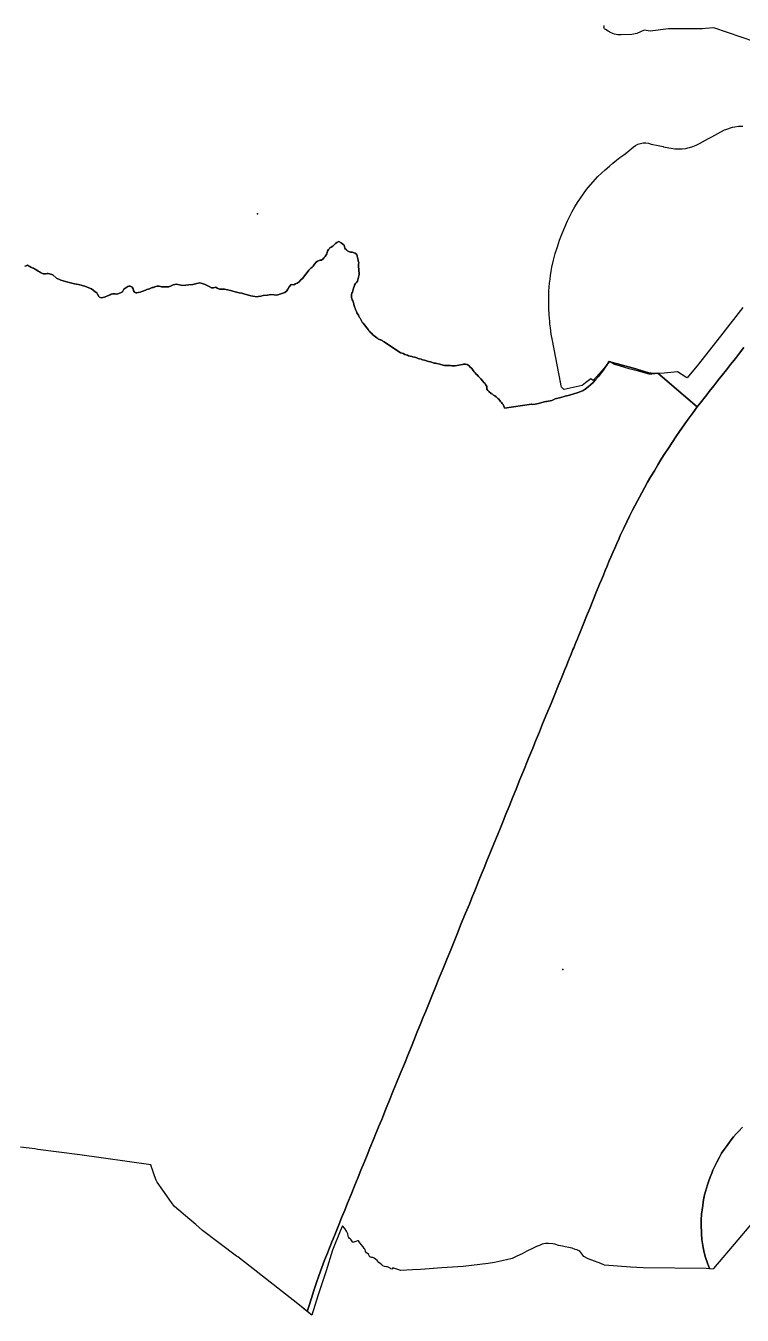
# Model space of a CAD drawing. Header units: inches. Extents: x 11258954 to 11313122, y 3645444 to 3695200.
# Drawn here: x 11280552 to 11286416, y 3648460 to 3659022 of the extents above; entities that cross this region are included whole.
import ezdxf

# ---------------------------------------------------------------- set-up
doc = ezdxf.new("R2010")
doc.units = ezdxf.units.IN
doc.header["$MEASUREMENT"] = 0
for name, color, linetype in [('CorporateLimit', 22, 'Continuous'), ('EnterpriseZone', 103, 'Continuous'), ('PollingPlace', 42, 'Continuous'), ('VotingPrecinct', 233, 'Continuous'), ('Ward', 133, 'Continuous')]:
    doc.layers.add(name, color=color, linetype=linetype)

msp = doc.modelspace()

# ---------------------------------------------------------------- linework, layer by layer
at = {"layer": 'CorporateLimit'}
msp.add_polyline3d([(11286801.1625, 3649573.6655, 0), (11286380.262, 3649075.9465, 0), (11286182, 3648841.5, 0), (11286177.381, 3648836.038, 0), (11286121.2125, 3648842.0555, 0), (11285606.567, 3648846.867, 0), (11285500.75, 3648852.75, 0), (11285288.8125, 3648870.75, 0), (11285258.147, 3648882.635, 0), (11285155.125, 3648922.5625, 0), (11285121.25, 3648940.6875, 0), (11285088.344, 3648983.25, 0), (11285069.226, 3648992.5135, 0), (11285064.875, 3648994.625, 0), (11285048.0625, 3648999.1875, 0), (11285025.0315, 3649009, 0), (11284998.625, 3649014, 0), (11284966.8125, 3649019.8125, 0), (11284944.1875, 3649024.8125, 0), (11284912.969, 3649031.25, 0), (11284883.1565, 3649040.625, 0), (11284865.75, 3649045.0625, 0), (11284829.9065, 3649045.875, 0), (11284806.5, 3649048.0625, 0), (11284778.094, 3649041.4375, 0), (11284756.0625, 3649030.8125, 0), (11284732.25, 3649021.4375, 0), (11284700.625, 3649006.4375, 0), (11284654, 3648984, 0), (11284615.969, 3648963.375, 0), (11284572.5315, 3648942.375, 0), (11284534.719, 3648923.5625, 0), (11284487.6875, 3648913.9375, 0), (11284439.25, 3648902.9375, 0), (11284387.8125, 3648890.9375, 0), (11284338.1875, 3648882.3125, 0), (11284131.255, 3648858.9935, 0), (11283956.9375, 3648846.5, 0), (11283822.014, 3648837.304, 0), (11283783.625, 3648834.6875, 0), (11283716.868, 3648831.478, 0), (11283621.125, 3648826.875, 0), (11283557.469, 3648848.125, 0), (11283554.2815, 3648840.3125, 0), (11283548.0625, 3648836.125, 0), (11283540.469, 3648839.5, 0), (11283533.469, 3648844.6875, 0), (11283524.0625, 3648850.9375, 0), (11283513.6565, 3648856.9375, 0), (11283504.844, 3648856.9375, 0), (11283489.0315, 3648858.5, 0), (11283476.0315, 3648864.3125, 0), (11283466.625, 3648871.125, 0), (11283453, 3648883.125, 0), (11283442, 3648892.5625, 0), (11283429.7815, 3648906.9375, 0), (11283415.594, 3648917.75, 0), (11283404.969, 3648925.75, 0), (11283394.1565, 3648931.375, 0), (11283380.75, 3648933.5625, 0), (11283369.5625, 3648938.1875, 0), (11283368.0715, 3648939.9935, 0), (11283363.9375, 3648945, 0), (11283360.75, 3648957, 0), (11283350.125, 3648966.1875, 0), (11283345.4215, 3648968.985, 0), (11283341.719, 3648971.1875, 0), (11283333.3125, 3648982.8125, 0), (11283329.3125, 3648998.1875, 0), (11283322.5315, 3649006.8125, 0), (11283313.9065, 3649018.4375, 0), (11283300.3125, 3649037.0625, 0), (11283286.9065, 3649053.25, 0), (11283274.875, 3649068.0625, 0), (11283266.2815, 3649068.6875, 0), (11283252.469, 3649064.6875, 0), (11283243.6565, 3649059.875, 0), (11283232.469, 3649056.0625, 0), (11283225.469, 3649061.25, 0), (11283221.844, 3649067.875, 0), (11283214.844, 3649076.6875, 0), (11283210.6565, 3649081.875, 0), (11283201.844, 3649088.0625, 0), (11283196.07, 3649096.909, 0), (11283195.0315, 3649098.5, 0), (11283191.219, 3649110.0625, 0), (11283187.219, 3649126.5, 0), (11283176.4375, 3649148.3125, 0), (11283164.625, 3649170.5, 0), (11283144.1565, 3649190.9375, 0), (11283124.375, 3649149.125, 0), (11283063.75, 3648992.8125, 0), (11283009.75, 3648822, 0), (11282970.8125, 3648699.4375, 0), (11282944.0625, 3648617.9375, 0), (11282894.0315, 3648459.6875, 0), (11282777.844, 3648553.3125, 0), (11282777.852, 3648553.344, 0), (11282288.101, 3648936.7345, 0), (11282277.6185, 3648944.67, 0), (11282000, 3649154.839, 0), (11281943.2565, 3649203.247, 0), (11281894.541, 3649244.806, 0), (11281768.75, 3649350.5625, 0), (11281745.8195, 3649383.219, 0), (11281675.137, 3649483.881, 0), (11281628.5515, 3649550.2255, 0), (11281621.5625, 3649560.1875, 0), (11281619.334, 3649566.5695, 0), (11281607.1385, 3649601.491, 0), (11281584.213, 3649667.1395, 0), (11281582.161, 3649673.016, 0), (11281575.5315, 3649692, 0), (11280993.69, 3649772.7045, 0), (11280993.543, 3649772.7245, 0), (11280993.523, 3649772.7275, 0), (11280650.1375, 3649817.9655, 0), (11280625.102, 3649821.4195, 0), (11280578.7075, 3649827.404, 0), (11280508.151, 3649836.505, 0)], dxfattribs=at)
at = {"layer": 'EnterpriseZone'}
for points in [[(11286519.9065, 3658890.0625, 0), (11286183, 3659004.75, 0), (11286117.2585, 3658999.8855, 0), (11286090.4612, 3658996.3482, 0), (11286063.4505, 3658995.336, 0), (11285818.3, 3658997.48, 0), (11285812.3005, 3658997.5305, 0), (11285662.031, 3658977.113, 0), (11285614.5895, 3658984.415, 0), (11285552.928, 3658957.251, 0), (11285513.035, 3658949.0865, 0), (11285425.1405, 3658946.5715, 0), (11285397.4101, 3658947.8943, 0), (11285370.2025, 3658953.4143, 0), (11285344.1492, 3658963.0034, 0), (11285319.855, 3658976.439, 0), (11285296.1305, 3658992.0315, 0), (11285292.7123, 3658994.7331, 0), (11285289.815, 3658997.9871, 0), (11285287.5267, 3659001.6947, 0), (11285285.9168, 3659005.7433, 0), (11285285.0343, 3659010.0099, 0), (11285284.9059, 3659014.3649, 0), (11285285.5355, 3659018.6761, 0), (11285286.9041, 3659022.8125, 0)], [(11286420.969, 3656715, 0), (11286256.969, 3656504.5625, 0), (11286058.0625, 3656249.375, 0), (11285966.594, 3656137.5, 0), (11285955.969, 3656144.125, 0), (11285887.4375, 3656187.0625, 0), (11285831.1875, 3656182.125, 0), (11285805.5315, 3656179.875, 0), (11285776.844, 3656177.3125, 0), (11285735.5625, 3656173.6875, 0), (11285703.625, 3656170.875, 0), (11285677.125, 3656168.5, 0), (11285656.0625, 3656166.625, 0), (11285567.8125, 3656191.4375, 0), (11285492.2815, 3656212.6875, 0), (11285412.0625, 3656235.25, 0), (11285371.625, 3656246.625, 0), (11285329.875, 3656270.5, 0), (11285270.969, 3656199.25, 0), (11285196.0625, 3656116.1875, 0), (11285176.5625, 3656128.625, 0), (11285133.6875, 3656095.875, 0), (11285106.5315, 3656075.125, 0), (11284959.5, 3656042.4375, 0), (11284956.1565, 3656044.3125, 0), (11284952.9375, 3656046.4375, 0), (11284949.875, 3656048.75, 0), (11284946.969, 3656051.25, 0), (11284936.3125, 3656062.3125, 0), (11284934.719, 3656071.125, 0), (11284928.969, 3656102.6875, 0), (11284862.594, 3656442.4375, 0), (11284853.75, 3656495, 0), (11284846.469, 3656547.75, 0), (11284843.0625, 3656579.25, 0), (11284840.75, 3656600.6875, 0), (11284836.594, 3656653.8125, 0), (11284834, 3656707, 0), (11284832.969, 3656760.25, 0), (11284833.5315, 3656812.0625, 0), (11284834.8125, 3656847.0625, 0), (11284836.844, 3656880.3125, 0), (11284839.6565, 3656913.5, 0), (11284843.25, 3656946.625, 0), (11284847.625, 3656979.6875, 0), (11284852.4065, 3657010.1875, 0), (11284852.7815, 3657012.625, 0), (11284858.719, 3657045.4375, 0), (11284871.844, 3657101.1875, 0), (11284886.6875, 3657156.5, 0), (11284903.3125, 3657211.3125, 0), (11284921.6875, 3657265.5625, 0), (11284941.7815, 3657319.1875, 0), (11284963.594, 3657372.125, 0), (11284987.094, 3657424.375, 0), (11285005.9065, 3657462.8125, 0), (11285025.844, 3657500.625, 0), (11285046.969, 3657537.8125, 0), (11285069.25, 3657574.3125, 0), (11285092.6565, 3657610.125, 0), (11285117.1565, 3657645.1875, 0), (11285142.75, 3657679.4375, 0), (11285174.4375, 3657718.1875, 0), (11285233.875, 3657786.8125, 0), (11285294.4065, 3657840.75, 0), (11285330.0625, 3657870.625, 0), (11285357.875, 3657895.625, 0), (11285387.9375, 3657920.3125, 0), (11285415.969, 3657943.125, 0), (11285448.8125, 3657965.75, 0), (11285472.6565, 3657984.375, 0), (11285523.9065, 3658027.4375, 0), (11285541.969, 3658040.9375, 0), (11285561.9375, 3658051.4375, 0), (11285583.2815, 3658058.6875, 0), (11285605.5, 3658062.5625, 0), (11285628.0625, 3658062.875, 0), (11285650.375, 3658059.6875, 0), (11285671.9375, 3658053.0625, 0), (11285728.4065, 3658040.4375, 0), (11285769.875, 3658031.4375, 0), (11285771.469, 3658031.0625, 0), (11285816.344, 3658022.8125, 0), (11285834.75, 3658018.625, 0), (11285864.469, 3658014.5625, 0), (11285894.4375, 3658012.9375, 0), (11285924.4375, 3658013.9375, 0), (11285954.25, 3658017.5, 0), (11285972.4375, 3658021.3125, 0), (11285983.625, 3658023.625, 0), (11286012.375, 3658032.3125, 0), (11286040.25, 3658043.4375, 0), (11286065.594, 3658056.9375, 0), (11286090.9375, 3658070.4375, 0), (11286116.2815, 3658083.9375, 0), (11286141.594, 3658097.5, 0), (11286166.9065, 3658111.0625, 0), (11286192.219, 3658124.625, 0), (11286217.5, 3658138.1875, 0), (11286271.969, 3658168.8125, 0), (11286283.594, 3658173.0625, 0), (11286335.844, 3658190.0625, 0), (11286355.2815, 3658193.6875, 0), (11286385.9375, 3658198.875, 0), (11286420.375, 3658198.875, 0)]]:
    msp.add_polyline3d(points, dxfattribs=at)
at = {"layer": 'PollingPlace'}
for p in [(11282448.7475, 3657481.679), (11284947.118, 3651291.5225)]:
    msp.add_point(p, dxfattribs=at)
at = {"layer": 'VotingPrecinct'}
for points in [[(11280545, 3657052.15, 0), (11280554.05, 3657056.3, 0), (11280561.45, 3657058.95, 0), (11280566.325, 3657059.5, 0), (11280575.475, 3657055.225, 0), (11280584.725, 3657050.05, 0), (11280594.725, 3657044.525, 0), (11280605.2, 3657040.025, 0), (11280615.4, 3657034.85, 0), (11280624.85, 3657031.075, 0), (11280635.625, 3657025.7, 0), (11280654.6, 3657011.65, 0), (11280664.575, 3657005.225, 0), (11280673.975, 3656999.55, 0), (11280688, 3656993.375, 0), (11280697, 3656990.7, 0), (11280704.45, 3656989.975, 0), (11280715.825, 3656990.75, 0), (11280726.125, 3656991.925, 0), (11280735.475, 3656992.25, 0), (11280745.7, 3656990.9, 0), (11280772.3555, 3656981.336, 0), (11280804.925, 3656954.05, 0), (11280839.8, 3656937.5, 0), (11280897.525, 3656921.875, 0), (11280950.95, 3656907.175, 0), (11280985.025, 3656901.85, 0), (11281035.9, 3656888.4, 0), (11281080.85, 3656870.625, 0), (11281090.075, 3656865.95, 0), (11281103.55, 3656856.375, 0), (11281119.25, 3656843.4, 0), (11281135.125, 3656834, 0), (11281139.075, 3656824.5, 0), (11281149.8, 3656804.75, 0), (11281154.35, 3656797.425, 0), (11281169.7, 3656792.475, 0), (11281196.6, 3656798.525, 0), (11281220.775, 3656808.75, 0), (11281242, 3656817.7, 0), (11281252.2, 3656821.9, 0), (11281264.5, 3656827.3, 0), (11281283.3, 3656825.775, 0), (11281294.025, 3656823.875, 0), (11281307.025, 3656826.175, 0), (11281327.575, 3656833.35, 0), (11281343.975, 3656842.1, 0), (11281349.775, 3656854.325, 0), (11281354.625, 3656863.8, 0), (11281371.9, 3656875.375, 0), (11281386.625, 3656884.925, 0), (11281394.45, 3656887.975, 0), (11281405.3, 3656888.425, 0), (11281423.1, 3656879.775, 0), (11281430.875, 3656867.075, 0), (11281435.15, 3656852.875, 0), (11281441.25, 3656839.625, 0), (11281453.375, 3656835.3, 0), (11281461.625, 3656835, 0), (11281471.85, 3656836.575, 0), (11281487.6, 3656839.7, 0), (11281503.075, 3656845.425, 0), (11281510.5, 3656848.4, 0), (11281531.8, 3656856.725, 0), (11281543.1, 3656860.5, 0), (11281554.425, 3656864.125, 0), (11281565.425, 3656868.1, 0), (11281575.3, 3656871.625, 0), (11281588.025, 3656876.6145, 0), (11281596.9, 3656878.875, 0), (11281607.525, 3656882, 0), (11281617.225, 3656885.15, 0), (11281628.75, 3656887.65, 0), (11281643.825, 3656888.7, 0), (11281655.1, 3656887.125, 0), (11281664.1, 3656884.575, 0), (11281686.075, 3656883.075, 0), (11281707.925, 3656882.75, 0), (11281723.525, 3656883.8, 0), (11281743.075, 3656891.6, 0), (11281759.075, 3656900.585, 0), (11281784.855, 3656903.815, 0), (11281831.075, 3656894.9, 0), (11281863.475, 3656897.925, 0), (11281886.6, 3656898.9, 0), (11281919.075, 3656902.9, 0), (11281953.025, 3656911.725, 0), (11281975.9, 3656915.225, 0), (11281997.325, 3656910.05, 0), (11282019.475, 3656903.475, 0), (11282052.75, 3656886.025, 0), (11282072.375, 3656876.2, 0), (11282088.95, 3656875.95, 0), (11282106.75, 3656880.45, 0), (11282119.64, 3656872.939, 0), (11282137.591, 3656864.3375, 0), (11282163.3965, 3656863.2155, 0), (11282179.65, 3656865.1, 0), (11282202.475, 3656858.675, 0), (11282226.725, 3656852.675, 0), (11282265.05, 3656841.925, 0), (11282298.975, 3656835.2, 0), (11282320.675, 3656830.925, 0), (11282344.575, 3656823.825, 0), (11282367, 3656817.725, 0), (11282393.75, 3656808.425, 0), (11282411.95, 3656805.725, 0), (11282446.425, 3656802.375, 0), (11282454.7545, 3656803.931, 0), (11282476, 3656807.9, 0), (11282495.7625, 3656812.0945, 0), (11282529.8, 3656814.45, 0), (11282557.025, 3656819.275, 0), (11282584, 3656818.05, 0), (11282607.25, 3656816.25, 0), (11282649.025, 3656827.475, 0), (11282671.625, 3656837.025, 0), (11282688.425, 3656851.35, 0), (11282695.975, 3656863.8, 0), (11282708.225, 3656881.975, 0), (11282725.475, 3656902.025, 0), (11282745.4, 3656900.85, 0), (11282759.775, 3656906.775, 0), (11282774.65, 3656913.725, 0), (11282788.65, 3656924.175, 0), (11282804.925, 3656940.3, 0), (11282820.775, 3656953.45, 0), (11282834.55, 3656972.675, 0), (11282854.875, 3657001.85, 0), (11282869.775, 3657018.675, 0), (11282884.95, 3657035.275, 0), (11282896.05, 3657045.35, 0), (11282904.375, 3657053.85, 0), (11282916.075, 3657069.325, 0), (11282930.325, 3657085.7, 0), (11282941.275, 3657094.075, 0), (11282953.675, 3657099.2, 0), (11282962.375, 3657101.05, 0), (11282971.9, 3657102.65, 0), (11282985.175, 3657112.9, 0), (11282993.125, 3657120.65, 0), (11283003.425, 3657131.775, 0), (11283015.075, 3657152.55, 0), (11283020.625, 3657174.7, 0), (11283029.025, 3657189.775, 0), (11283037.175, 3657197.725, 0), (11283040.925, 3657202.425, 0), (11283052.675, 3657208.175, 0), (11283066.375, 3657215.975, 0), (11283077.775, 3657226.45, 0), (11283086.6, 3657237.9, 0), (11283097.03, 3657247.335, 0), (11283114.475, 3657254.325, 0), (11283132.45, 3657243.85, 0), (11283148.825, 3657230.375, 0), (11283157.775, 3657223.775, 0), (11283160.8, 3657214.95, 0), (11283163.025, 3657198.625, 0), (11283176.2, 3657186.4, 0), (11283189.45, 3657176.25, 0), (11283209.1, 3657168.4, 0), (11283223.375, 3657165.975, 0), (11283248.458, 3657157.8405, 0), (11283260.75, 3657147.85, 0), (11283265.175, 3657135.2, 0), (11283266.45, 3657124.7, 0), (11283269.65, 3657113.525, 0), (11283271.4, 3657110.95, 0), (11283272.35, 3657102.7, 0), (11283273.35, 3657094.225, 0), (11283276.35, 3657089.95, 0), (11283278.2, 3657081.125, 0), (11283277.9165, 3657078.836, 0), (11283276.85, 3657070.225, 0), (11283276.85, 3657062.325, 0), (11283275.65, 3657050.975, 0), (11283276, 3657042.025, 0), (11283278.95, 3657032.575, 0), (11283279.312, 3657023.5005, 0), (11283279.65, 3657011.725, 0), (11283279.875, 3656997.1, 0), (11283280.25, 3656988.275, 0), (11283279.75, 3656984.25, 0), (11283277.7, 3656972.625, 0), (11283275.65, 3656961.275, 0), (11283273.85, 3656951.075, 0), (11283270.85, 3656939.825, 0), (11283266.95, 3656929.5, 0), (11283260.225, 3656919.6, 0), (11283251.875, 3656911.325, 0), (11283243.2, 3656897.9, 0), (11283240.025, 3656887.2, 0), (11283233.5, 3656873.15, 0), (11283231.2, 3656861.65, 0), (11283228.725, 3656851.05, 0), (11283225.45, 3656840.925, 0), (11283221.625, 3656832.4, 0), (11283218.7, 3656820.625, 0), (11283217.95, 3656816.15, 0), (11283217.475, 3656805.4, 0), (11283218.9, 3656795.2, 0), (11283220.8, 3656788.975, 0), (11283225, 3656777.15, 0), (11283228.2, 3656768.8, 0), (11283232.55, 3656760.075, 0), (11283234.25, 3656752.25, 0), (11283236.675, 3656741, 0), (11283240.45, 3656728.1, 0), (11283243.45, 3656719.05, 0), (11283247.125, 3656708.175, 0), (11283251.475, 3656697.425, 0), (11283256.125, 3656686.375, 0), (11283258.65, 3656681.15, 0), (11283263.275, 3656670.75, 0), (11283268.125, 3656661.775, 0), (11283274.325, 3656652.45, 0), (11283279.25, 3656643.225, 0), (11283281.925, 3656637.225, 0), (11283284.85, 3656631.875, 0), (11283288.35, 3656626.475, 0), (11283294.15, 3656616.925, 0), (11283306.075, 3656594.475, 0), (11283313.38, 3656587.02, 0), (11283355.775, 3656532.75, 0), (11283361.4, 3656524.2, 0), (11283364.85, 3656520.625, 0), (11283374.6, 3656509.725, 0), (11283383.575, 3656500.925, 0), (11283391, 3656493.1, 0), (11283402.775, 3656481.425, 0), (11283414.5, 3656474.3, 0), (11283426.475, 3656466.05, 0), (11283434.2, 3656458.975, 0), (11283439.7, 3656455.55, 0), (11283447.625, 3656451.175, 0), (11283453.0505, 3656449.886, 0), (11283458.675, 3656448.55, 0), (11283469, 3656444.375, 0), (11283475.725, 3656437.475, 0), (11283485.045, 3656431.435, 0), (11283620.695, 3656342.39, 0), (11283632.864, 3656338.8235, 0), (11283641.175, 3656336.1, 0), (11283653.858, 3656330.219, 0), (11283664.7, 3656326.85, 0), (11283676.4, 3656323.2, 0), (11283686, 3656319.325, 0), (11283698.825, 3656316.625, 0), (11283710.825, 3656313.4, 0), (11283720.175, 3656309.65, 0), (11283732.975, 3656307, 0), (11283744.975, 3656303.725, 0), (11283753.9, 3656300.65, 0), (11283764.6, 3656296.875, 0), (11283775.7, 3656293.425, 0), (11283787.575, 3656289.775, 0), (11283798.275, 3656285.95, 0), (11283814.575, 3656282.475, 0), (11283824.125, 3656279.525, 0), (11283840.2025, 3656274.887, 0), (11283849.75, 3656272.5, 0), (11283863.9, 3656268.9, 0), (11283874.425, 3656265.225, 0), (11283885.625, 3656261.225, 0), (11283895.7, 3656258.675, 0), (11283905.15, 3656256.725, 0), (11283917.7, 3656254.2, 0), (11283942.175, 3656249.775, 0), (11283967.725, 3656242.225, 0), (11283980.25, 3656240.1, 0), (11283991.6, 3656238.575, 0), (11284003.275, 3656238, 0), (11284015.325, 3656237.575, 0), (11284028.625, 3656237.675, 0), (11284038.613, 3656237.019, 0), (11284051.125, 3656235.975, 0), (11284065.62, 3656236.09, 0), (11284127.138, 3656246.8295, 0), (11284134.675, 3656249.97, 0), (11284139.775, 3656250.9, 0), (11284151.05, 3656248.675, 0), (11284164.75, 3656246.5, 0), (11284173.1545, 3656242.363, 0), (11284180.45, 3656234.975, 0), (11284188.2, 3656228.475, 0), (11284202.65, 3656214.45, 0), (11284207.75, 3656206.425, 0), (11284215.05, 3656198.525, 0), (11284223.1, 3656187.4, 0), (11284231.275, 3656178.975, 0), (11284239.45, 3656169.25, 0), (11284248.8, 3656160.475, 0), (11284258.025, 3656148.825, 0), (11284276.75, 3656129.6, 0), (11284292.975, 3656111.3, 0), (11284301.475, 3656100.75, 0), (11284310.804, 3656093.3535, 0), (11284314.45, 3656084.225, 0), (11284320.65, 3656074.825, 0), (11284326.05, 3656065.725, 0), (11284326.875, 3656062.875, 0), (11284327.2, 3656054, 0), (11284326.625, 3656046.275, 0), (11284333.375, 3656033.8, 0), (11284342.675, 3656025.325, 0), (11284362.75, 3656010.25, 0), (11284372.025, 3656002.9, 0), (11284380.825, 3655996.7, 0), (11284392.325, 3655989.55, 0), (11284402.2, 3655982.1, 0), (11284410.775, 3655974.325, 0), (11284416.675, 3655968.275, 0), (11284423.65, 3655962.475, 0), (11284431.7, 3655953.25, 0), (11284438.05, 3655945.125, 0), (11284445.225, 3655935.55, 0), (11284452, 3655927.875, 0), (11284460.5, 3655920.325, 0), (11284466.575, 3655905.75, 0), (11284470.4, 3655892.975, 0), (11284470.4865, 3655888.912, 0), (11284691.5365, 3655923.0155, 0), (11284695.5, 3655921.5585, 0), (11284703.7385, 3655920.5775, 0), (11284720.9575, 3655923.13, 0), (11284748.9005, 3655928.839, 0), (11284776.8435, 3655934.5475, 0), (11284810.3655, 3655943.1605, 0), (11284818.0005, 3655944.7505, 0), (11284858.0665, 3655953.3595, 0), (11284886.6645, 3655965.37, 0), (11284931.4935, 3655977.5015, 0), (11284967.371, 3655986.994, 0), (11285003.2485, 3655996.4865, 0), (11285039.126, 3656005.9795, 0), (11285064.438, 3656013.767, 0), (11285096.5635, 3656024.9635, 0), (11285113.5995, 3656033.2385, 0), (11285131.609, 3656044.432, 0), (11285155.946, 3656063.902, 0), (11285175.416, 3656080.4525, 0), (11285195.8595, 3656100.4085, 0), (11285215.817, 3656121.826, 0), (11285239.1805, 3656149.8135, 0), (11285262.5445, 3656177.8015, 0), (11285278.6065, 3656198.732, 0), (11285292.2355, 3656219.175, 0), (11285310.733, 3656246.921, 0), (11285324.8485, 3656271.2575, 0), (11285426.2326, 3656244.7575, 0), (11285526.949, 3656215.9765, 0), (11285624.285, 3656185.79, 0), (11285653.2395, 3656178.3975, 0), (11285690.833, 3656173.634, 0), (11285725.269, 3656175.5835, 0), (11286048.7845, 3655899.3865, 0), (11286013.8, 3655852.95, 0), (11285981.8, 3655809.05, 0), (11285947.65, 3655761.55, 0), (11285903.2, 3655698.7, 0), (11285872.4, 3655653.7, 0), (11285842.1, 3655608.4, 0), (11285812.2, 3655562.75, 0), (11285782.75, 3655516.85, 0), (11285753.8, 3655470.7, 0), (11285725.25, 3655424.2, 0), (11285697.2, 3655377.45, 0), (11285669.6, 3655330.45, 0), (11285642.45, 3655283.15, 0), (11285615.75, 3655235.6, 0), (11285593.55, 3655195.15, 0), (11285575.55, 3655161.65, 0), (11285558.25, 3655129.5, 0), (11285536.9, 3655088.8, 0), (11285519.15, 3655054.6, 0), (11285493.8, 3655003.5, 0), (11285472, 3654959.65, 0), (11285446.9, 3654907.5, 0), (11285418.8, 3654847.55, 0), (11285405.5, 3654817.7, 0), (11285389.35, 3654780.8, 0), (11285373.35, 3654743.9, 0), (11285357.45, 3654706.9, 0), (11285341.65, 3654669.9, 0), (11285326, 3654632.8, 0), (11285310.45, 3654595.7, 0), (11285295.05, 3654558.5, 0), (11285279.7, 3654521.3, 0), (11285264.55, 3654484, 0), (11285249.45, 3654446.7, 0), (11285219.25, 3654374.1, 0), (11285193.7, 3654310.95, 0), (11285167.85, 3654247.15, 0), (11285142.6, 3654185.3, 0), (11285117.25, 3654123.3, 0), (11285094.55, 3654067.85, 0), (11285075.8, 3654021.1, 0), (11285067.1, 3654000, 0), (11285054.6, 3653969.65, 0), (11285037, 3653925.95, 0), (11285031.05, 3653911.45, 0), (11285016.65, 3653875.65, 0), (11285002.7, 3653842.2, 0), (11285000, 3653835.7, 0), (11284989.35, 3653810.1, 0), (11284977, 3653779.55, 0), (11284964.3, 3653748.15, 0), (11284950.15, 3653713.55, 0), (11284939.05, 3653685.5, 0), (11284925.5, 3653652.2, 0), (11284910.5, 3653615.4, 0), (11284879.05, 3653538.6, 0), (11284851.65, 3653470.85, 0), (11284818.1, 3653388.75, 0), (11284783, 3653302.7, 0), (11284757.05, 3653238.95, 0), (11284725.45, 3653161.45, 0), (11284702.5, 3653105.65, 0), (11284679.15, 3653047.45, 0), (11284671.1315, 3653027.724, 0), (11284659.7, 3652999.6, 0), (11284628.25, 3652923.35, 0), (11284597.4, 3652846.95, 0), (11284565.6, 3652768, 0), (11284536.45, 3652696.95, 0), (11284508.25, 3652627.7, 0), (11284482.6, 3652564.4, 0), (11284459.35, 3652506.8, 0), (11284437.1, 3652452.85, 0), (11284412.3, 3652392.45, 0), (11284383.05, 3652320.8, 0), (11284353.1, 3652246.9, 0), (11284326.2, 3652180.95, 0), (11284302.9, 3652123.5, 0), (11284280.15, 3652068, 0), (11284255.3, 3652006.15, 0), (11284252.75, 3652000, 0), (11284232.55, 3651950.75, 0), (11284213.4, 3651903.5, 0), (11284212, 3651900, 0), (11284182.85, 3651827.7, 0), (11284151.65, 3651751.7, 0), (11284117.2, 3651667.15, 0), (11284085, 3651587.95, 0), (11284052.95, 3651508.45, 0), (11284030.35, 3651453.35, 0), (11284000.5, 3651380.6, 0), (11283967.45, 3651299.05, 0), (11283937.1, 3651223.8, 0), (11283905.4, 3651145.9, 0), (11283875.8, 3651073.3, 0), (11283853.75, 3651019.1, 0), (11283826.15, 3650951.05, 0), (11283806, 3650901.1, 0), (11283780.4, 3650838.1, 0), (11283756.85, 3650780.15, 0), (11283742.8, 3650746, 0), (11283713.55, 3650674.3, 0), (11283681.65, 3650596.15, 0), (11283650.9, 3650520, 0), (11283616.9, 3650437.15, 0), (11283586.8, 3650363.15, 0), (11283560.4, 3650297.55, 0), (11283529.8, 3650221.95, 0), (11283496.45, 3650140.8, 0), (11283465.3, 3650063.6, 0), (11283440.15, 3650001.8, 0), (11283439.4, 3650000, 0), (11283417.65, 3649947.1, 0), (11283398.45, 3649900, 0), (11283369.5, 3649827.5, 0), (11283345.75, 3649769.65, 0), (11283322.15, 3649711.65, 0), (11283295.85, 3649647.55, 0), (11283272.45, 3649590.3, 0), (11283245.55, 3649524.05, 0), (11283214.65, 3649448.45, 0), (11283185.95, 3649378, 0), (11283162.45, 3649319.65, 0), (11283136.95, 3649257.2, 0), (11283114.1, 3649200.7, 0), (11283086.45, 3649132.15, 0), (11283061.5375, 3649070.68, 0), (11283061.1925, 3649069.828, 0), (11283057.25, 3649060.1, 0), (11283045.9365, 3649031.386, 0), (11283045.626, 3649030.5975, 0), (11283038.2, 3649011.75, 0), (11283020.8, 3648967.2, 0), (11282997.75, 3648909.3, 0), (11282976.5, 3648851.65, 0), (11282951.15, 3648781.5, 0), (11282933, 3648728.45, 0), (11282910.75, 3648662.15, 0), (11282889.65, 3648598.05, 0), (11282868.5, 3648530.4, 0), (11282856.5825, 3648489.864, 0), (11282777.844, 3648553.3125, 0), (11282777.852, 3648553.344, 0), (11282288.101, 3648936.7345, 0), (11282277.6185, 3648944.67, 0), (11282000, 3649154.839, 0), (11281943.2565, 3649203.247, 0), (11281894.541, 3649244.806, 0), (11281768.75, 3649350.5625, 0), (11281745.8195, 3649383.219, 0), (11281675.137, 3649483.881, 0), (11281628.5515, 3649550.2255, 0), (11281621.5625, 3649560.1875, 0), (11281619.334, 3649566.5695, 0), (11281607.1385, 3649601.491, 0), (11281584.213, 3649667.1395, 0), (11281582.161, 3649673.016, 0), (11281575.5315, 3649692, 0), (11280993.69, 3649772.7045, 0), (11280993.543, 3649772.7245, 0), (11280993.523, 3649772.7275, 0), (11280650.1375, 3649817.9655, 0), (11280625.102, 3649821.4195, 0), (11280578.7075, 3649827.404, 0), (11280508.151, 3649836.505, 0)], [(11286430.85, 3656385.05, 0), (11286394.1, 3656338.8, 0), (11286361.1, 3656297.05, 0), (11286321.95, 3656247.85, 0), (11286287.45, 3656204.05, 0), (11286253.1, 3656160.55, 0), (11286217, 3656115.2, 0), (11286183, 3656071.75, 0), (11286147, 3656026.3, 0), (11286126.35, 3656000, 0), (11286113.05, 3655983.05, 0), (11286082.05, 3655943.35, 0), (11286061.15, 3655915.8, 0), (11286048.7845, 3655899.3865, 0), (11285725.269, 3656175.5835, 0), (11285690.833, 3656173.634, 0), (11285653.2395, 3656178.3975, 0), (11285624.285, 3656185.79, 0), (11285526.949, 3656215.9765, 0), (11285324.8485, 3656271.2575, 0), (11285310.733, 3656246.921, 0), (11285292.2355, 3656219.175, 0), (11285278.6065, 3656198.732, 0), (11285262.5445, 3656177.8015, 0), (11285239.1805, 3656149.8135, 0), (11285215.817, 3656121.826, 0), (11285195.8595, 3656100.4085, 0), (11285175.416, 3656080.4525, 0), (11285155.946, 3656063.902, 0), (11285131.609, 3656044.432, 0), (11285113.5995, 3656033.2385, 0), (11285096.5635, 3656024.9635, 0), (11285064.438, 3656013.767, 0), (11285039.126, 3656005.9795, 0), (11285003.2485, 3655996.4865, 0), (11284967.371, 3655986.994, 0), (11284931.4935, 3655977.5015, 0), (11284886.6645, 3655965.37, 0), (11284858.0665, 3655953.3595, 0), (11284818.0005, 3655944.7505, 0), (11284810.3655, 3655943.1605, 0), (11284776.8435, 3655934.5475, 0), (11284748.9005, 3655928.839, 0), (11284720.9575, 3655923.13, 0), (11284703.7385, 3655920.5775, 0), (11284695.5, 3655921.5585, 0), (11284691.5365, 3655923.0155, 0), (11284470.4865, 3655888.912, 0), (11284470.4, 3655892.975, 0), (11284466.575, 3655905.75, 0), (11284460.5, 3655920.325, 0), (11284452, 3655927.875, 0), (11284445.225, 3655935.55, 0), (11284438.05, 3655945.125, 0), (11284431.7, 3655953.25, 0), (11284423.65, 3655962.475, 0), (11284416.675, 3655968.275, 0), (11284410.775, 3655974.325, 0), (11284402.2, 3655982.1, 0), (11284392.325, 3655989.55, 0), (11284380.825, 3655996.7, 0), (11284372.025, 3656002.9, 0), (11284362.75, 3656010.25, 0), (11284342.675, 3656025.325, 0), (11284333.375, 3656033.8, 0), (11284326.625, 3656046.275, 0), (11284327.2, 3656054, 0), (11284326.875, 3656062.875, 0), (11284326.05, 3656065.725, 0), (11284320.65, 3656074.825, 0), (11284314.45, 3656084.225, 0), (11284310.804, 3656093.3535, 0), (11284301.475, 3656100.75, 0), (11284292.975, 3656111.3, 0), (11284276.75, 3656129.6, 0), (11284258.025, 3656148.825, 0), (11284248.8, 3656160.475, 0), (11284239.45, 3656169.25, 0), (11284231.275, 3656178.975, 0), (11284223.1, 3656187.4, 0), (11284215.05, 3656198.525, 0), (11284207.75, 3656206.425, 0), (11284202.65, 3656214.45, 0), (11284188.2, 3656228.475, 0), (11284180.45, 3656234.975, 0), (11284173.1545, 3656242.363, 0), (11284164.75, 3656246.5, 0), (11284151.05, 3656248.675, 0), (11284139.775, 3656250.9, 0), (11284134.675, 3656249.97, 0), (11284127.138, 3656246.8295, 0), (11284065.62, 3656236.09, 0), (11284051.125, 3656235.975, 0), (11284038.613, 3656237.019, 0), (11284028.625, 3656237.675, 0), (11284015.325, 3656237.575, 0), (11284003.275, 3656238, 0), (11283991.6, 3656238.575, 0), (11283980.25, 3656240.1, 0), (11283967.725, 3656242.225, 0), (11283942.175, 3656249.775, 0), (11283917.7, 3656254.2, 0), (11283905.15, 3656256.725, 0), (11283895.7, 3656258.675, 0), (11283885.625, 3656261.225, 0), (11283874.425, 3656265.225, 0), (11283863.9, 3656268.9, 0), (11283849.75, 3656272.5, 0), (11283840.2025, 3656274.887, 0), (11283824.125, 3656279.525, 0), (11283814.575, 3656282.475, 0), (11283798.275, 3656285.95, 0), (11283787.575, 3656289.775, 0), (11283775.7, 3656293.425, 0), (11283764.6, 3656296.875, 0), (11283753.9, 3656300.65, 0), (11283744.975, 3656303.725, 0), (11283732.975, 3656307, 0), (11283720.175, 3656309.65, 0), (11283710.825, 3656313.4, 0), (11283698.825, 3656316.625, 0), (11283686, 3656319.325, 0), (11283676.4, 3656323.2, 0), (11283664.7, 3656326.85, 0), (11283653.858, 3656330.219, 0), (11283641.175, 3656336.1, 0), (11283632.864, 3656338.8235, 0), (11283620.695, 3656342.39, 0), (11283485.045, 3656431.435, 0), (11283475.725, 3656437.475, 0), (11283469, 3656444.375, 0), (11283458.675, 3656448.55, 0), (11283453.0505, 3656449.886, 0), (11283447.625, 3656451.175, 0), (11283439.7, 3656455.55, 0), (11283434.2, 3656458.975, 0), (11283426.475, 3656466.05, 0), (11283414.5, 3656474.3, 0), (11283402.775, 3656481.425, 0), (11283391, 3656493.1, 0), (11283383.575, 3656500.925, 0), (11283374.6, 3656509.725, 0), (11283364.85, 3656520.625, 0), (11283361.4, 3656524.2, 0), (11283355.775, 3656532.75, 0), (11283313.38, 3656587.02, 0), (11283306.075, 3656594.475, 0), (11283294.15, 3656616.925, 0), (11283288.35, 3656626.475, 0), (11283284.85, 3656631.875, 0), (11283281.925, 3656637.225, 0), (11283279.25, 3656643.225, 0), (11283274.325, 3656652.45, 0), (11283268.125, 3656661.775, 0), (11283263.275, 3656670.75, 0), (11283258.65, 3656681.15, 0), (11283256.125, 3656686.375, 0), (11283251.475, 3656697.425, 0), (11283247.125, 3656708.175, 0), (11283243.45, 3656719.05, 0), (11283240.45, 3656728.1, 0), (11283236.675, 3656741, 0), (11283234.25, 3656752.25, 0), (11283232.55, 3656760.075, 0), (11283228.2, 3656768.8, 0), (11283225, 3656777.15, 0), (11283220.8, 3656788.975, 0), (11283218.9, 3656795.2, 0), (11283217.475, 3656805.4, 0), (11283217.95, 3656816.15, 0), (11283218.7, 3656820.625, 0), (11283221.625, 3656832.4, 0), (11283225.45, 3656840.925, 0), (11283228.725, 3656851.05, 0), (11283231.2, 3656861.65, 0), (11283233.5, 3656873.15, 0), (11283240.025, 3656887.2, 0), (11283243.2, 3656897.9, 0), (11283251.875, 3656911.325, 0), (11283260.225, 3656919.6, 0), (11283266.95, 3656929.5, 0), (11283270.85, 3656939.825, 0), (11283273.85, 3656951.075, 0), (11283275.65, 3656961.275, 0), (11283277.7, 3656972.625, 0), (11283279.75, 3656984.25, 0), (11283280.25, 3656988.275, 0), (11283279.875, 3656997.1, 0), (11283279.65, 3657011.725, 0), (11283279.312, 3657023.5005, 0), (11283278.95, 3657032.575, 0), (11283276, 3657042.025, 0), (11283275.65, 3657050.975, 0), (11283276.85, 3657062.325, 0), (11283276.85, 3657070.225, 0), (11283277.9165, 3657078.836, 0), (11283278.2, 3657081.125, 0), (11283276.35, 3657089.95, 0), (11283273.35, 3657094.225, 0), (11283272.35, 3657102.7, 0), (11283271.4, 3657110.95, 0), (11283269.65, 3657113.525, 0), (11283266.45, 3657124.7, 0), (11283265.175, 3657135.2, 0), (11283260.75, 3657147.85, 0), (11283248.458, 3657157.8405, 0), (11283223.375, 3657165.975, 0), (11283209.1, 3657168.4, 0), (11283189.45, 3657176.25, 0), (11283176.2, 3657186.4, 0), (11283163.025, 3657198.625, 0), (11283160.8, 3657214.95, 0), (11283157.775, 3657223.775, 0), (11283148.825, 3657230.375, 0), (11283132.45, 3657243.85, 0), (11283114.475, 3657254.325, 0), (11283097.03, 3657247.335, 0), (11283086.6, 3657237.9, 0), (11283077.775, 3657226.45, 0), (11283066.375, 3657215.975, 0), (11283052.675, 3657208.175, 0), (11283040.925, 3657202.425, 0), (11283037.175, 3657197.725, 0), (11283029.025, 3657189.775, 0), (11283020.625, 3657174.7, 0), (11283015.075, 3657152.55, 0), (11283003.425, 3657131.775, 0), (11282993.125, 3657120.65, 0), (11282985.175, 3657112.9, 0), (11282971.9, 3657102.65, 0), (11282962.375, 3657101.05, 0), (11282953.675, 3657099.2, 0), (11282941.275, 3657094.075, 0), (11282930.325, 3657085.7, 0), (11282916.075, 3657069.325, 0), (11282904.375, 3657053.85, 0), (11282896.05, 3657045.35, 0), (11282884.95, 3657035.275, 0), (11282869.775, 3657018.675, 0), (11282854.875, 3657001.85, 0), (11282834.55, 3656972.675, 0), (11282820.775, 3656953.45, 0), (11282804.925, 3656940.3, 0), (11282788.65, 3656924.175, 0), (11282774.65, 3656913.725, 0), (11282759.775, 3656906.775, 0), (11282745.4, 3656900.85, 0), (11282725.475, 3656902.025, 0), (11282708.225, 3656881.975, 0), (11282695.975, 3656863.8, 0), (11282688.425, 3656851.35, 0), (11282671.625, 3656837.025, 0), (11282649.025, 3656827.475, 0), (11282607.25, 3656816.25, 0), (11282584, 3656818.05, 0), (11282557.025, 3656819.275, 0), (11282529.8, 3656814.45, 0), (11282495.7625, 3656812.0945, 0), (11282476, 3656807.9, 0), (11282454.7545, 3656803.931, 0), (11282446.425, 3656802.375, 0), (11282411.95, 3656805.725, 0), (11282393.75, 3656808.425, 0), (11282367, 3656817.725, 0), (11282344.575, 3656823.825, 0), (11282320.675, 3656830.925, 0), (11282298.975, 3656835.2, 0), (11282265.05, 3656841.925, 0), (11282226.725, 3656852.675, 0), (11282202.475, 3656858.675, 0), (11282179.65, 3656865.1, 0), (11282163.3965, 3656863.2155, 0), (11282137.591, 3656864.3375, 0), (11282119.64, 3656872.939, 0), (11282106.75, 3656880.45, 0), (11282088.95, 3656875.95, 0), (11282072.375, 3656876.2, 0), (11282052.75, 3656886.025, 0), (11282019.475, 3656903.475, 0), (11281997.325, 3656910.05, 0), (11281975.9, 3656915.225, 0), (11281953.025, 3656911.725, 0), (11281919.075, 3656902.9, 0), (11281886.6, 3656898.9, 0), (11281863.475, 3656897.925, 0), (11281831.075, 3656894.9, 0), (11281784.855, 3656903.815, 0), (11281759.075, 3656900.585, 0), (11281743.075, 3656891.6, 0), (11281723.525, 3656883.8, 0), (11281707.925, 3656882.75, 0), (11281686.075, 3656883.075, 0), (11281664.1, 3656884.575, 0), (11281655.1, 3656887.125, 0), (11281643.825, 3656888.7, 0), (11281628.75, 3656887.65, 0), (11281617.225, 3656885.15, 0), (11281607.525, 3656882, 0), (11281596.9, 3656878.875, 0), (11281588.025, 3656876.6145, 0), (11281575.3, 3656871.625, 0), (11281565.425, 3656868.1, 0), (11281554.425, 3656864.125, 0), (11281543.1, 3656860.5, 0), (11281531.8, 3656856.725, 0), (11281510.5, 3656848.4, 0), (11281503.075, 3656845.425, 0), (11281487.6, 3656839.7, 0), (11281471.85, 3656836.575, 0), (11281461.625, 3656835, 0), (11281453.375, 3656835.3, 0), (11281441.25, 3656839.625, 0), (11281435.15, 3656852.875, 0), (11281430.875, 3656867.075, 0), (11281423.1, 3656879.775, 0), (11281405.3, 3656888.425, 0), (11281394.45, 3656887.975, 0), (11281386.625, 3656884.925, 0), (11281371.9, 3656875.375, 0), (11281354.625, 3656863.8, 0), (11281349.775, 3656854.325, 0), (11281343.975, 3656842.1, 0), (11281327.575, 3656833.35, 0), (11281307.025, 3656826.175, 0), (11281294.025, 3656823.875, 0), (11281283.3, 3656825.775, 0), (11281264.5, 3656827.3, 0), (11281252.2, 3656821.9, 0), (11281242, 3656817.7, 0), (11281220.775, 3656808.75, 0), (11281196.6, 3656798.525, 0), (11281169.7, 3656792.475, 0), (11281154.35, 3656797.425, 0), (11281149.8, 3656804.75, 0), (11281139.075, 3656824.5, 0), (11281135.125, 3656834, 0), (11281119.25, 3656843.4, 0), (11281103.55, 3656856.375, 0), (11281090.075, 3656865.95, 0), (11281080.85, 3656870.625, 0), (11281035.9, 3656888.4, 0), (11280985.025, 3656901.85, 0), (11280950.95, 3656907.175, 0), (11280897.525, 3656921.875, 0), (11280839.8, 3656937.5, 0), (11280804.925, 3656954.05, 0), (11280772.3555, 3656981.336, 0), (11280745.7, 3656990.9, 0), (11280735.475, 3656992.25, 0), (11280726.125, 3656991.925, 0), (11280715.825, 3656990.75, 0), (11280704.45, 3656989.975, 0), (11280697, 3656990.7, 0), (11280688, 3656993.375, 0), (11280673.975, 3656999.55, 0), (11280664.575, 3657005.225, 0), (11280654.6, 3657011.65, 0), (11280635.625, 3657025.7, 0), (11280624.85, 3657031.075, 0), (11280615.4, 3657034.85, 0), (11280605.2, 3657040.025, 0), (11280594.725, 3657044.525, 0), (11280584.725, 3657050.05, 0), (11280575.475, 3657055.225, 0), (11280566.325, 3657059.5, 0), (11280561.45, 3657058.95, 0), (11280554.05, 3657056.3, 0), (11280545, 3657052.15, 0)], [(11286420.0005, 3649999.999, 0), (11286387.999, 3649968.5, 0), (11286366.9995, 3649944.5005, 0), (11286346, 3649920.5005, 0), (11286319, 3649885.25, 0), (11286292, 3649850, 0), (11286270, 3649818.25, 0), (11286248, 3649786.5, 0), (11286228, 3649749.625, 0), (11286207.9995, 3649712.7495, 0), (11286186, 3649670.25, 0), (11286176.5005, 3649646.875, 0), (11286167.001, 3649623.5, 0), (11286155.334, 3649591.6665, 0), (11286143.667, 3649559.833, 0), (11286132, 3649528, 0), (11286123.9995, 3649500, 0), (11286115.9995, 3649472, 0), (11286109, 3649445, 0), (11286102, 3649418, 0), (11286098, 3649388.3755, 0), (11286094, 3649358.7505, 0), (11286088.5005, 3649323, 0), (11286083.0005, 3649287.2495, 0), (11286081.0005, 3649239.5005, 0), (11286081, 3649209.375, 0), (11286080.9995, 3649179.25, 0), (11286081.9995, 3649152.2495, 0), (11286082.9995, 3649125.249, 0), (11286086.001, 3649079.501, 0), (11286091, 3649046.7505, 0), (11286095.999, 3649014, 0), (11286106, 3648973.0005, 0), (11286116.0005, 3648932.0005, 0), (11286131.705, 3648886.9435, 0), (11286147.409, 3648841.8865, 0), (11286148.364, 3648839.1465, 0), (11286121.2125, 3648842.0555, 0), (11285606.567, 3648846.867, 0), (11285500.75, 3648852.75, 0), (11285288.8125, 3648870.75, 0), (11285258.147, 3648882.635, 0), (11285155.125, 3648922.5625, 0), (11285121.25, 3648940.6875, 0), (11285088.344, 3648983.25, 0), (11285069.226, 3648992.5135, 0), (11285064.875, 3648994.625, 0), (11285048.0625, 3648999.1875, 0), (11285025.0315, 3649009, 0), (11284998.625, 3649014, 0), (11284966.8125, 3649019.8125, 0), (11284944.1875, 3649024.8125, 0), (11284912.969, 3649031.25, 0), (11284883.1565, 3649040.625, 0), (11284865.75, 3649045.0625, 0), (11284829.9065, 3649045.875, 0), (11284806.5, 3649048.0625, 0), (11284778.094, 3649041.4375, 0), (11284756.0625, 3649030.8125, 0), (11284732.25, 3649021.4375, 0), (11284700.625, 3649006.4375, 0), (11284654, 3648984, 0), (11284615.969, 3648963.375, 0), (11284572.5315, 3648942.375, 0), (11284534.719, 3648923.5625, 0), (11284487.6875, 3648913.9375, 0), (11284439.25, 3648902.9375, 0), (11284387.8125, 3648890.9375, 0), (11284338.1875, 3648882.3125, 0), (11284131.255, 3648858.9935, 0), (11283956.9375, 3648846.5, 0), (11283783.625, 3648834.6875, 0), (11283716.868, 3648831.478, 0), (11283621.125, 3648826.875, 0), (11283557.469, 3648848.125, 0), (11283554.2815, 3648840.3125, 0), (11283548.0625, 3648836.125, 0), (11283540.469, 3648839.5, 0), (11283533.469, 3648844.6875, 0), (11283524.0625, 3648850.9375, 0), (11283513.6565, 3648856.9375, 0), (11283504.844, 3648856.9375, 0), (11283489.0315, 3648858.5, 0), (11283476.0315, 3648864.3125, 0), (11283466.625, 3648871.125, 0), (11283453, 3648883.125, 0), (11283442, 3648892.5625, 0), (11283429.7815, 3648906.9375, 0), (11283415.594, 3648917.75, 0), (11283404.969, 3648925.75, 0), (11283394.1565, 3648931.375, 0), (11283380.75, 3648933.5625, 0), (11283369.5625, 3648938.1875, 0), (11283368.0715, 3648939.9935, 0), (11283363.9375, 3648945, 0), (11283360.75, 3648957, 0), (11283350.125, 3648966.1875, 0), (11283341.719, 3648971.1875, 0), (11283333.3125, 3648982.8125, 0), (11283329.3125, 3648998.1875, 0), (11283322.5315, 3649006.8125, 0), (11283313.9065, 3649018.4375, 0), (11283300.3125, 3649037.0625, 0), (11283286.9065, 3649053.25, 0), (11283274.875, 3649068.0625, 0), (11283266.2815, 3649068.6875, 0), (11283252.469, 3649064.6875, 0), (11283243.6565, 3649059.875, 0), (11283232.469, 3649056.0625, 0), (11283225.469, 3649061.25, 0), (11283221.844, 3649067.875, 0), (11283214.844, 3649076.6875, 0), (11283210.6565, 3649081.875, 0), (11283201.844, 3649088.0625, 0), (11283196.07, 3649096.909, 0), (11283195.0315, 3649098.5, 0), (11283191.219, 3649110.0625, 0), (11283187.219, 3649126.5, 0), (11283176.4375, 3649148.3125, 0), (11283164.625, 3649170.5, 0), (11283144.1565, 3649190.9375, 0), (11283124.375, 3649149.125, 0), (11283063.75, 3648992.8125, 0), (11283009.75, 3648822, 0), (11282970.8125, 3648699.4375, 0), (11282944.0625, 3648617.9375, 0), (11282894.0315, 3648459.6875, 0), (11282856.5825, 3648489.864, 0), (11282868.5, 3648530.4, 0), (11282889.65, 3648598.05, 0), (11282910.75, 3648662.15, 0), (11282933, 3648728.45, 0), (11282951.15, 3648781.5, 0), (11282976.5, 3648851.65, 0), (11282997.75, 3648909.3, 0), (11283020.8, 3648967.2, 0), (11283038.2, 3649011.75, 0), (11283045.626, 3649030.5975, 0), (11283045.9365, 3649031.386, 0), (11283057.25, 3649060.1, 0), (11283061.1925, 3649069.828, 0), (11283061.5375, 3649070.68, 0), (11283086.45, 3649132.15, 0), (11283114.1, 3649200.7, 0), (11283136.95, 3649257.2, 0), (11283162.45, 3649319.65, 0), (11283185.95, 3649378, 0), (11283214.65, 3649448.45, 0), (11283245.55, 3649524.05, 0), (11283272.45, 3649590.3, 0), (11283295.85, 3649647.55, 0), (11283322.15, 3649711.65, 0), (11283345.75, 3649769.65, 0), (11283369.5, 3649827.5, 0), (11283398.45, 3649900, 0), (11283417.65, 3649947.1, 0), (11283439.4, 3650000, 0), (11283440.15, 3650001.8, 0), (11283465.3, 3650063.6, 0), (11283496.45, 3650140.8, 0), (11283529.8, 3650221.95, 0), (11283560.4, 3650297.55, 0), (11283586.8, 3650363.15, 0), (11283616.9, 3650437.15, 0), (11283650.9, 3650520, 0), (11283681.65, 3650596.15, 0), (11283713.55, 3650674.3, 0), (11283742.8, 3650746, 0), (11283756.85, 3650780.15, 0), (11283780.4, 3650838.1, 0), (11283806, 3650901.1, 0), (11283826.15, 3650951.05, 0), (11283853.75, 3651019.1, 0), (11283875.8, 3651073.3, 0), (11283905.4, 3651145.9, 0), (11283937.1, 3651223.8, 0), (11283967.45, 3651299.05, 0), (11284000.5, 3651380.6, 0), (11284030.35, 3651453.35, 0), (11284052.95, 3651508.45, 0), (11284085, 3651587.95, 0), (11284117.2, 3651667.15, 0), (11284151.65, 3651751.7, 0), (11284182.85, 3651827.7, 0), (11284212, 3651900, 0), (11284213.4, 3651903.5, 0), (11284232.55, 3651950.75, 0), (11284252.75, 3652000, 0), (11284255.3, 3652006.15, 0), (11284280.15, 3652068, 0), (11284302.9, 3652123.5, 0), (11284326.2, 3652180.95, 0), (11284353.1, 3652246.9, 0), (11284383.05, 3652320.8, 0), (11284412.3, 3652392.45, 0), (11284437.1, 3652452.85, 0), (11284459.35, 3652506.8, 0), (11284482.6, 3652564.4, 0), (11284508.25, 3652627.7, 0), (11284536.45, 3652696.95, 0), (11284565.6, 3652768, 0), (11284597.4, 3652846.95, 0), (11284628.25, 3652923.35, 0), (11284659.7, 3652999.6, 0), (11284671.1315, 3653027.724, 0), (11284679.15, 3653047.45, 0), (11284702.5, 3653105.65, 0), (11284725.45, 3653161.45, 0), (11284757.05, 3653238.95, 0), (11284783, 3653302.7, 0), (11284818.1, 3653388.75, 0), (11284851.65, 3653470.85, 0), (11284879.05, 3653538.6, 0), (11284910.5, 3653615.4, 0), (11284925.5, 3653652.2, 0), (11284939.05, 3653685.5, 0), (11284950.15, 3653713.55, 0), (11284964.3, 3653748.15, 0), (11284977, 3653779.55, 0), (11284989.35, 3653810.1, 0), (11285000, 3653835.7, 0), (11285002.7, 3653842.2, 0), (11285016.65, 3653875.65, 0), (11285031.05, 3653911.45, 0), (11285037, 3653925.95, 0), (11285054.6, 3653969.65, 0), (11285067.1, 3654000, 0), (11285075.8, 3654021.1, 0), (11285094.55, 3654067.85, 0), (11285117.25, 3654123.3, 0), (11285142.6, 3654185.3, 0), (11285167.85, 3654247.15, 0), (11285193.7, 3654310.95, 0), (11285219.25, 3654374.1, 0), (11285249.45, 3654446.7, 0), (11285264.55, 3654484, 0), (11285279.7, 3654521.3, 0), (11285295.05, 3654558.5, 0), (11285310.45, 3654595.7, 0), (11285326, 3654632.8, 0), (11285341.65, 3654669.9, 0), (11285357.45, 3654706.9, 0), (11285373.35, 3654743.9, 0), (11285389.35, 3654780.8, 0), (11285405.5, 3654817.7, 0), (11285418.8, 3654847.55, 0), (11285446.9, 3654907.5, 0), (11285472, 3654959.65, 0), (11285493.8, 3655003.5, 0), (11285519.15, 3655054.6, 0), (11285536.9, 3655088.8, 0), (11285558.25, 3655129.5, 0), (11285575.55, 3655161.65, 0), (11285593.55, 3655195.15, 0), (11285615.75, 3655235.6, 0), (11285642.45, 3655283.15, 0), (11285669.6, 3655330.45, 0), (11285697.2, 3655377.45, 0), (11285725.25, 3655424.2, 0), (11285753.8, 3655470.7, 0), (11285782.75, 3655516.85, 0), (11285812.2, 3655562.75, 0), (11285842.1, 3655608.4, 0), (11285872.4, 3655653.7, 0), (11285903.2, 3655698.7, 0), (11285947.65, 3655761.55, 0), (11285981.8, 3655809.05, 0), (11286013.8, 3655852.95, 0), (11286048.7845, 3655899.3865, 0), (11286061.15, 3655915.8, 0), (11286082.05, 3655943.35, 0), (11286113.05, 3655983.05, 0), (11286126.35, 3656000, 0), (11286147, 3656026.3, 0), (11286183, 3656071.75, 0), (11286217, 3656115.2, 0), (11286253.1, 3656160.55, 0), (11286287.45, 3656204.05, 0), (11286321.95, 3656247.85, 0), (11286361.1, 3656297.05, 0), (11286394.1, 3656338.8, 0), (11286430.85, 3656385.05, 0)], [(11286801.1625, 3649573.6655, 0), (11286380.262, 3649075.9465, 0), (11286182, 3648841.5, 0), (11286177.381, 3648836.038, 0), (11286148.364, 3648839.1465, 0), (11286147.409, 3648841.8865, 0), (11286131.705, 3648886.9435, 0), (11286116.0005, 3648932.0005, 0), (11286106, 3648973.0005, 0), (11286095.999, 3649014, 0), (11286091, 3649046.7505, 0), (11286086.001, 3649079.501, 0), (11286082.9995, 3649125.249, 0), (11286081.9995, 3649152.2495, 0), (11286080.9995, 3649179.25, 0), (11286081, 3649209.375, 0), (11286081.0005, 3649239.5005, 0), (11286083.0005, 3649287.2495, 0), (11286088.5005, 3649323, 0), (11286094, 3649358.7505, 0), (11286098, 3649388.3755, 0), (11286102, 3649418, 0), (11286109, 3649445, 0), (11286115.9995, 3649472, 0), (11286123.9995, 3649500, 0), (11286132, 3649528, 0), (11286143.667, 3649559.833, 0), (11286155.334, 3649591.6665, 0), (11286167.001, 3649623.5, 0), (11286176.5005, 3649646.875, 0), (11286186, 3649670.25, 0), (11286207.9995, 3649712.7495, 0), (11286228, 3649749.625, 0), (11286248, 3649786.5, 0), (11286270, 3649818.25, 0), (11286292, 3649850, 0), (11286319, 3649885.25, 0), (11286346, 3649920.5005, 0), (11286366.9995, 3649944.5005, 0), (11286387.999, 3649968.5, 0), (11286420.0005, 3649999.999, 0)]]:
    msp.add_polyline3d(points, dxfattribs=at)
at = {"layer": 'Ward'}
msp.add_polyline3d([(11286801.1625, 3649573.6655, 0), (11286380.262, 3649075.9465, 0), (11286182, 3648841.5, 0), (11286177.381, 3648836.038, 0), (11286121.2125, 3648842.0555, 0), (11285606.567, 3648846.867, 0), (11285500.75, 3648852.75, 0), (11285288.8125, 3648870.75, 0), (11285258.147, 3648882.635, 0), (11285155.125, 3648922.5625, 0), (11285121.25, 3648940.6875, 0), (11285088.344, 3648983.25, 0), (11285069.226, 3648992.5135, 0), (11285064.875, 3648994.625, 0), (11285048.0625, 3648999.1875, 0), (11285025.0315, 3649009, 0), (11284998.625, 3649014, 0), (11284966.8125, 3649019.8125, 0), (11284944.1875, 3649024.8125, 0), (11284912.969, 3649031.25, 0), (11284883.1565, 3649040.625, 0), (11284865.75, 3649045.0625, 0), (11284829.9065, 3649045.875, 0), (11284806.5, 3649048.0625, 0), (11284778.094, 3649041.4375, 0), (11284756.0625, 3649030.8125, 0), (11284732.25, 3649021.4375, 0), (11284700.625, 3649006.4375, 0), (11284654, 3648984, 0), (11284615.969, 3648963.375, 0), (11284572.5315, 3648942.375, 0), (11284534.719, 3648923.5625, 0), (11284487.6875, 3648913.9375, 0), (11284439.25, 3648902.9375, 0), (11284387.8125, 3648890.9375, 0), (11284338.1875, 3648882.3125, 0), (11284131.255, 3648858.9935, 0), (11283956.9375, 3648846.5, 0), (11283783.625, 3648834.6875, 0), (11283716.868, 3648831.478, 0), (11283621.125, 3648826.875, 0), (11283557.469, 3648848.125, 0), (11283554.2815, 3648840.3125, 0), (11283548.0625, 3648836.125, 0), (11283540.469, 3648839.5, 0), (11283533.469, 3648844.6875, 0), (11283524.0625, 3648850.9375, 0), (11283513.6565, 3648856.9375, 0), (11283504.844, 3648856.9375, 0), (11283489.0315, 3648858.5, 0), (11283476.0315, 3648864.3125, 0), (11283466.625, 3648871.125, 0), (11283453, 3648883.125, 0), (11283442, 3648892.5625, 0), (11283429.7815, 3648906.9375, 0), (11283415.594, 3648917.75, 0), (11283404.969, 3648925.75, 0), (11283394.1565, 3648931.375, 0), (11283380.75, 3648933.5625, 0), (11283369.5625, 3648938.1875, 0), (11283368.0715, 3648939.9935, 0), (11283363.9375, 3648945, 0), (11283360.75, 3648957, 0), (11283350.125, 3648966.1875, 0), (11283341.719, 3648971.1875, 0), (11283333.3125, 3648982.8125, 0), (11283329.3125, 3648998.1875, 0), (11283322.5315, 3649006.8125, 0), (11283313.9065, 3649018.4375, 0), (11283300.3125, 3649037.0625, 0), (11283286.9065, 3649053.25, 0), (11283274.875, 3649068.0625, 0), (11283266.2815, 3649068.6875, 0), (11283252.469, 3649064.6875, 0), (11283243.6565, 3649059.875, 0), (11283232.469, 3649056.0625, 0), (11283225.469, 3649061.25, 0), (11283221.844, 3649067.875, 0), (11283214.844, 3649076.6875, 0), (11283210.6565, 3649081.875, 0), (11283201.844, 3649088.0625, 0), (11283196.07, 3649096.909, 0), (11283195.0315, 3649098.5, 0), (11283191.219, 3649110.0625, 0), (11283187.219, 3649126.5, 0), (11283176.4375, 3649148.3125, 0), (11283164.625, 3649170.5, 0), (11283144.1565, 3649190.9375, 0), (11283124.375, 3649149.125, 0), (11283063.75, 3648992.8125, 0), (11283009.75, 3648822, 0), (11282970.8125, 3648699.4375, 0), (11282944.0625, 3648617.9375, 0), (11282894.0315, 3648459.6875, 0), (11282777.844, 3648553.3125, 0), (11282777.852, 3648553.344, 0), (11282288.101, 3648936.7345, 0), (11282277.6185, 3648944.67, 0), (11282000, 3649154.839, 0), (11281943.2565, 3649203.247, 0), (11281894.541, 3649244.806, 0), (11281768.75, 3649350.5625, 0), (11281745.8195, 3649383.219, 0), (11281675.137, 3649483.881, 0), (11281628.5515, 3649550.2255, 0), (11281621.5625, 3649560.1875, 0), (11281619.334, 3649566.5695, 0), (11281607.1385, 3649601.491, 0), (11281584.213, 3649667.1395, 0), (11281582.161, 3649673.016, 0), (11281575.5315, 3649692, 0), (11280993.69, 3649772.7045, 0), (11280993.543, 3649772.7245, 0), (11280993.523, 3649772.7275, 0), (11280650.1375, 3649817.9655, 0), (11280625.102, 3649821.4195, 0), (11280578.7075, 3649827.404, 0), (11280508.151, 3649836.505, 0)], dxfattribs=at)

doc.saveas('drawing.dxf')
